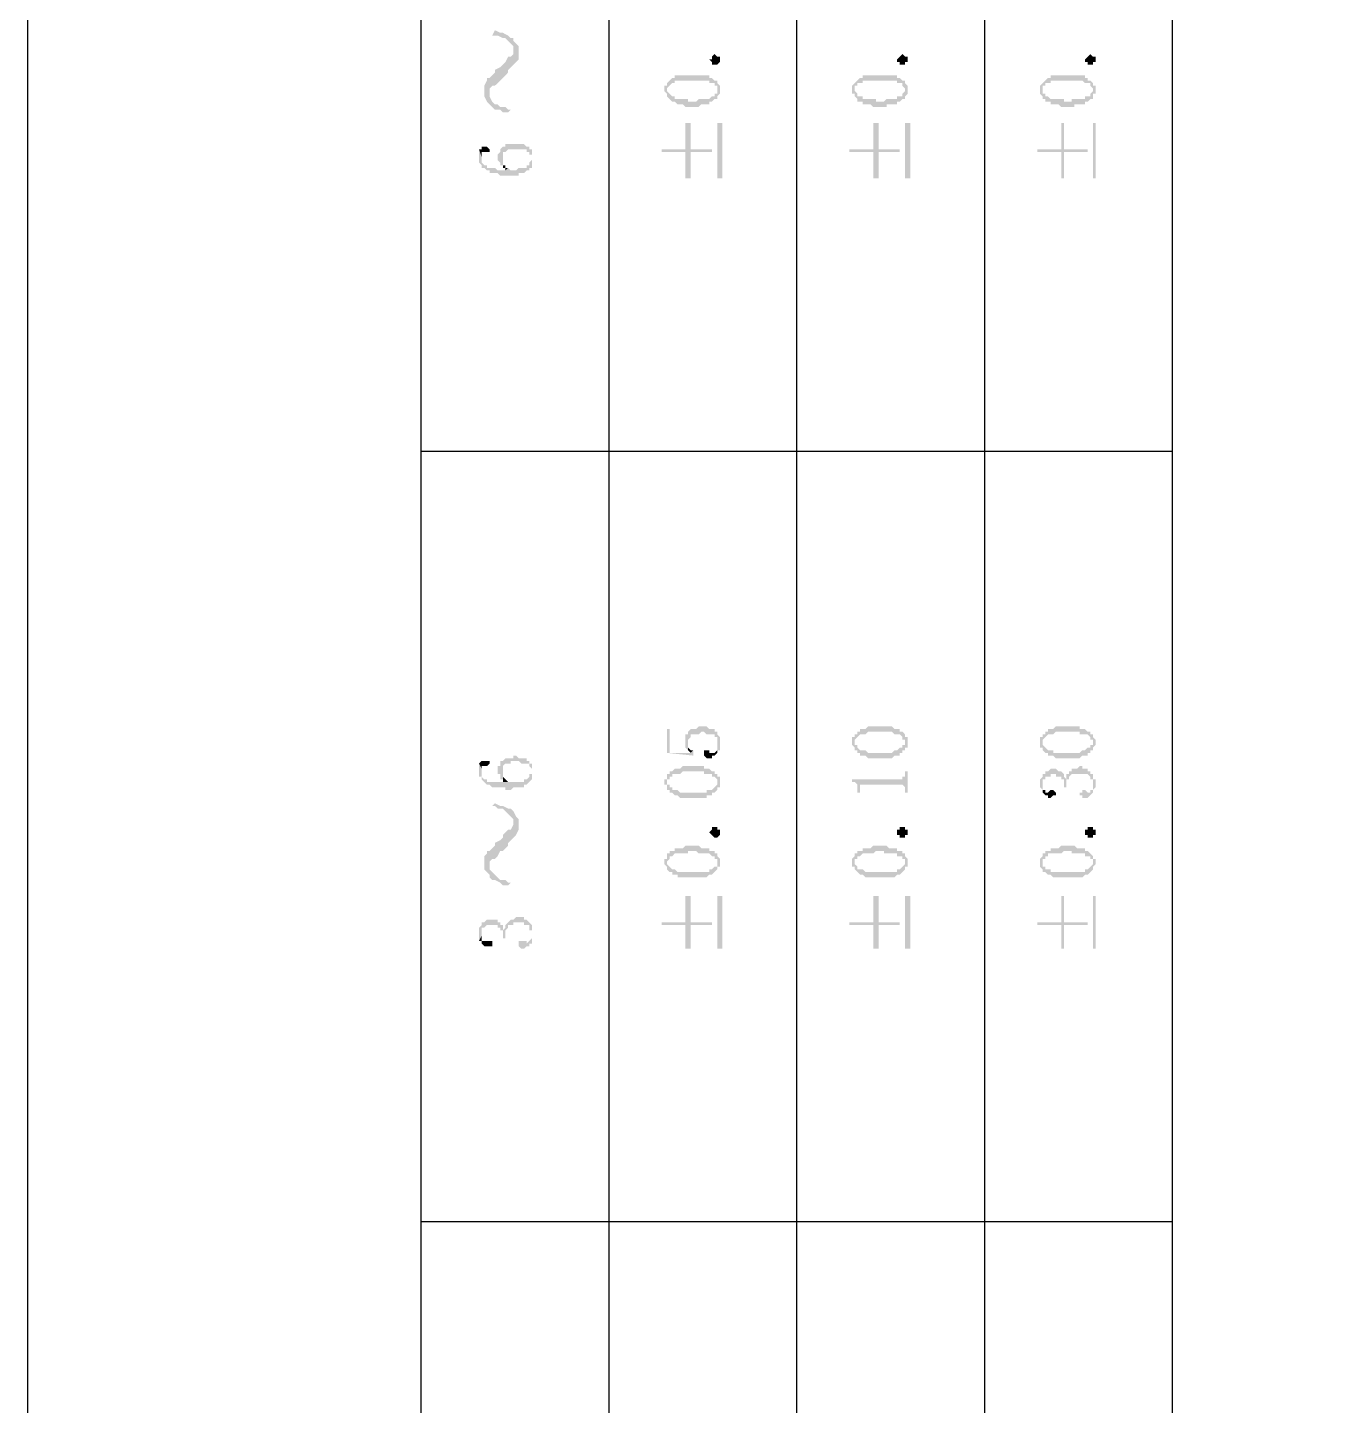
# Model space of a CAD drawing. Header units: inches. Extents: x 3613 to 8393, y -2205 to -794.
# Drawn here: x 5755.97 to 5778.4, y -1475.74 to -1452.25 of the extents above; entities that cross this region are included whole.
import ezdxf

# ---------------------------------------------------------------- set-up
doc = ezdxf.new("R2010")
doc.units = ezdxf.units.IN
doc.header["$MEASUREMENT"] = 0

msp = doc.modelspace()

# ---------------------------------------------------------------- hatches: boundary and pattern name
at = {"transparency": 33554559}
for points in [[(5763.898, -1452.386), (5763.989, -1452.386), (5764.079, -1452.431), (5764.124, -1452.431), (5764.169, -1452.476), (5764.169, -1452.476), (5764.214, -1452.521), (5764.259, -1452.566), (5764.259, -1452.882), (5764.259, -1452.882), (5764.304, -1452.837), (5764.35, -1452.792), (5764.35, -1452.566), (5764.304, -1452.521), (5764.259, -1452.476), (5764.259, -1452.431), (5764.214, -1452.431), (5764.169, -1452.386), (5764.079, -1452.34), (5764.034, -1452.34), (5763.943, -1452.295)], [(5763.763, -1453.333), (5763.763, -1453.424), (5763.808, -1453.514), (5763.853, -1453.559), (5763.853, -1453.379), (5763.853, -1453.288), (5763.898, -1453.243), (5763.943, -1453.243), (5763.989, -1453.198), (5764.034, -1453.153), (5764.079, -1453.108), (5764.124, -1453.063), (5764.169, -1453.017), (5764.169, -1452.972), (5764.214, -1452.927), (5764.259, -1452.882), (5764.259, -1452.656), (5764.259, -1452.702), (5764.214, -1452.747), (5764.169, -1452.747), (5764.124, -1452.837), (5764.079, -1452.882), (5764.079, -1452.882), (5764.034, -1452.927), (5763.943, -1452.972), (5763.943, -1453.017), (5763.898, -1453.063), (5763.853, -1453.108), (5763.808, -1453.108), (5763.808, -1453.153), (5763.763, -1453.243), (5763.763, -1453.288)], [(5767.78, -1452.792), (5767.78, -1452.837), (5767.78, -1452.837), (5767.735, -1452.882), (5767.644, -1452.882), (5767.644, -1452.837), (5767.644, -1452.837), (5767.599, -1452.792), (5767.644, -1452.792), (5767.644, -1452.747), (5767.644, -1452.747), (5767.689, -1452.702), (5767.689, -1452.702), (5767.735, -1452.747), (5767.78, -1452.747), (5767.78, -1452.792)], [(5770.984, -1452.792), (5770.984, -1452.837), (5770.939, -1452.837), (5770.939, -1452.882), (5770.849, -1452.882), (5770.849, -1452.837), (5770.804, -1452.837), (5770.804, -1452.792), (5770.804, -1452.792), (5770.849, -1452.747), (5770.849, -1452.747), (5770.894, -1452.702), (5770.894, -1452.702), (5770.939, -1452.747), (5770.984, -1452.747), (5770.984, -1452.792)], [(5774.188, -1452.792), (5774.188, -1452.837), (5774.143, -1452.837), (5774.143, -1452.882), (5774.053, -1452.882), (5774.053, -1452.837), (5774.008, -1452.837), (5774.008, -1452.792), (5774.008, -1452.792), (5774.053, -1452.747), (5774.053, -1452.747), (5774.098, -1452.702), (5774.098, -1452.702), (5774.143, -1452.747), (5774.188, -1452.747), (5774.188, -1452.792)], [(5766.832, -1453.333), (5766.832, -1453.333), (5766.877, -1453.379), (5766.877, -1453.424), (5766.877, -1453.288), (5766.877, -1453.288), (5766.922, -1453.243), (5766.922, -1453.243), (5766.967, -1453.198), (5767.012, -1453.198), (5767.012, -1453.153), (5767.599, -1453.153), (5767.599, -1453.198), (5767.689, -1453.198), (5767.689, -1453.243), (5767.735, -1453.243), (5767.735, -1453.288), (5767.735, -1453.333), (5767.735, -1453.153), (5767.689, -1453.153), (5767.644, -1453.108), (5767.599, -1453.108), (5767.599, -1453.063), (5767.012, -1453.063), (5767.012, -1453.108), (5766.967, -1453.108), (5766.922, -1453.153), (5766.922, -1453.153), (5766.877, -1453.198), (5766.877, -1453.243), (5766.832, -1453.243), (5766.832, -1453.288)], [(5770.036, -1453.333), (5770.036, -1453.379), (5770.081, -1453.379), (5770.081, -1453.424), (5770.081, -1453.288), (5770.081, -1453.243), (5770.127, -1453.243), (5770.127, -1453.198), (5770.217, -1453.198), (5770.217, -1453.153), (5770.804, -1453.153), (5770.804, -1453.198), (5770.894, -1453.198), (5770.894, -1453.243), (5770.894, -1453.243), (5770.939, -1453.288), (5770.939, -1453.333), (5770.939, -1453.153), (5770.894, -1453.153), (5770.849, -1453.108), (5770.804, -1453.108), (5770.804, -1453.063), (5770.217, -1453.063), (5770.217, -1453.108), (5770.172, -1453.108), (5770.127, -1453.153), (5770.127, -1453.153), (5770.081, -1453.198), (5770.081, -1453.198), (5770.036, -1453.243), (5770.036, -1453.288)], [(5773.241, -1453.333), (5773.241, -1453.379), (5773.241, -1453.379), (5773.286, -1453.424), (5773.286, -1453.288), (5773.286, -1453.243), (5773.331, -1453.243), (5773.331, -1453.198), (5773.421, -1453.198), (5773.421, -1453.153), (5773.963, -1453.153), (5774.008, -1453.198), (5774.098, -1453.198), (5774.098, -1453.243), (5774.098, -1453.243), (5774.143, -1453.288), (5774.143, -1453.333), (5774.143, -1453.198), (5774.098, -1453.153), (5774.053, -1453.153), (5774.053, -1453.108), (5774.008, -1453.108), (5774.008, -1453.063), (5773.421, -1453.063), (5773.421, -1453.108), (5773.376, -1453.108), (5773.331, -1453.153), (5773.331, -1453.153), (5773.286, -1453.198), (5773.286, -1453.198), (5773.241, -1453.243), (5773.241, -1453.288)], [(5766.877, -1453.424), (5766.922, -1453.469), (5766.922, -1453.469), (5766.967, -1453.514), (5767.012, -1453.514), (5767.058, -1453.559), (5767.148, -1453.559), (5767.193, -1453.604), (5767.419, -1453.604), (5767.464, -1453.559), (5767.599, -1453.559), (5767.599, -1453.514), (5767.644, -1453.514), (5767.689, -1453.469), (5767.735, -1453.469), (5767.735, -1453.424), (5767.735, -1453.424), (5767.78, -1453.379), (5767.78, -1453.333), (5767.78, -1453.288), (5767.78, -1453.243), (5767.78, -1453.243), (5767.735, -1453.198), (5767.735, -1453.333), (5767.735, -1453.379), (5767.689, -1453.379), (5767.689, -1453.424), (5767.644, -1453.424), (5767.599, -1453.469), (5767.419, -1453.469), (5767.373, -1453.514), (5767.238, -1453.514), (5767.238, -1453.469), (5767.012, -1453.469), (5767.012, -1453.424), (5766.967, -1453.424), (5766.922, -1453.379), (5766.922, -1453.379), (5766.877, -1453.333), (5766.877, -1453.333)], [(5770.081, -1453.424), (5770.127, -1453.469), (5770.127, -1453.514), (5770.217, -1453.514), (5770.217, -1453.559), (5770.352, -1453.559), (5770.397, -1453.604), (5770.623, -1453.604), (5770.623, -1453.559), (5770.804, -1453.559), (5770.804, -1453.514), (5770.849, -1453.514), (5770.894, -1453.469), (5770.939, -1453.469), (5770.939, -1453.424), (5770.939, -1453.424), (5770.984, -1453.379), (5770.984, -1453.333), (5770.984, -1453.288), (5770.984, -1453.243), (5770.984, -1453.243), (5770.939, -1453.198), (5770.939, -1453.333), (5770.939, -1453.333), (5770.894, -1453.379), (5770.894, -1453.424), (5770.804, -1453.424), (5770.804, -1453.469), (5770.623, -1453.469), (5770.578, -1453.514), (5770.442, -1453.514), (5770.442, -1453.469), (5770.217, -1453.469), (5770.217, -1453.424), (5770.127, -1453.424), (5770.127, -1453.379), (5770.127, -1453.379), (5770.081, -1453.333), (5770.081, -1453.333)], [(5773.286, -1453.424), (5773.286, -1453.469), (5773.331, -1453.469), (5773.331, -1453.514), (5773.421, -1453.514), (5773.421, -1453.559), (5773.557, -1453.559), (5773.602, -1453.604), (5773.827, -1453.604), (5773.827, -1453.559), (5774.008, -1453.559), (5774.008, -1453.514), (5774.053, -1453.514), (5774.098, -1453.469), (5774.143, -1453.469), (5774.143, -1453.424), (5774.143, -1453.379), (5774.188, -1453.379), (5774.188, -1453.333), (5774.188, -1453.288), (5774.188, -1453.243), (5774.143, -1453.243), (5774.143, -1453.198), (5774.143, -1453.333), (5774.143, -1453.333), (5774.098, -1453.379), (5774.098, -1453.424), (5774.008, -1453.424), (5774.008, -1453.469), (5773.782, -1453.469), (5773.782, -1453.514), (5773.647, -1453.514), (5773.647, -1453.469), (5773.421, -1453.469), (5773.376, -1453.424), (5773.331, -1453.424), (5773.331, -1453.379), (5773.286, -1453.379), (5773.286, -1453.333), (5773.286, -1453.333)], [(5763.853, -1453.559), (5763.853, -1453.559), (5763.898, -1453.604), (5763.943, -1453.649), (5764.034, -1453.649), (5764.079, -1453.694), (5764.169, -1453.694), (5764.214, -1453.649), (5764.169, -1453.649), (5764.124, -1453.604), (5764.034, -1453.604), (5763.989, -1453.559), (5763.943, -1453.559), (5763.898, -1453.514), (5763.853, -1453.424), (5763.853, -1453.379)], [(5766.787, -1454.326), (5766.787, -1454.371), (5767.193, -1454.371), (5767.193, -1454.823), (5767.283, -1454.823), (5767.283, -1454.371), (5767.644, -1454.371), (5767.644, -1454.326), (5767.283, -1454.326), (5767.283, -1453.875), (5767.193, -1453.875), (5767.193, -1454.326)], [(5767.825, -1454.823), (5767.825, -1453.875), (5767.735, -1453.875), (5767.735, -1454.823)], [(5769.991, -1454.326), (5769.991, -1454.371), (5770.397, -1454.371), (5770.397, -1454.823), (5770.488, -1454.823), (5770.488, -1454.371), (5770.849, -1454.371), (5770.849, -1454.326), (5770.488, -1454.326), (5770.488, -1453.875), (5770.397, -1453.875), (5770.397, -1454.326)], [(5771.029, -1454.823), (5771.029, -1453.875), (5770.939, -1453.875), (5770.939, -1454.823)], [(5773.196, -1454.326), (5773.196, -1454.371), (5773.602, -1454.371), (5773.602, -1454.823), (5773.647, -1454.823), (5773.647, -1454.371), (5774.053, -1454.371), (5774.053, -1454.326), (5773.647, -1454.326), (5773.647, -1453.875), (5773.602, -1453.875), (5773.602, -1454.326)], [(5774.188, -1454.823), (5774.188, -1453.875), (5774.143, -1453.875), (5774.143, -1454.823)], [(5763.673, -1454.326), (5763.718, -1454.462), (5763.718, -1454.417), (5763.718, -1454.371), (5763.853, -1454.371), (5763.853, -1454.326), (5763.853, -1454.326), (5763.808, -1454.281), (5763.718, -1454.281), (5763.718, -1454.326)], [(5763.989, -1454.462), (5763.989, -1454.507), (5764.034, -1454.552), (5764.034, -1454.597), (5764.079, -1454.597), (5764.079, -1454.462), (5764.079, -1454.417), (5764.079, -1454.371), (5764.124, -1454.371), (5764.169, -1454.326), (5764.485, -1454.326), (5764.485, -1454.371), (5764.53, -1454.371), (5764.53, -1454.417), (5764.575, -1454.417), (5764.575, -1454.462), (5764.575, -1454.597), (5764.575, -1454.552), (5764.575, -1454.462), (5764.575, -1454.371), (5764.575, -1454.326), (5764.53, -1454.326), (5764.53, -1454.281), (5764.485, -1454.281), (5764.44, -1454.236), (5764.124, -1454.236), (5764.124, -1454.281), (5764.079, -1454.281), (5764.034, -1454.326), (5764.034, -1454.371), (5764.034, -1454.371), (5763.989, -1454.417), (5763.989, -1454.417)], [(5763.673, -1454.417), (5763.673, -1454.507), (5763.673, -1454.552), (5763.673, -1454.552), (5763.718, -1454.597), (5763.718, -1454.642), (5763.763, -1454.642), (5763.808, -1454.687), (5763.853, -1454.687), (5763.853, -1454.732), (5763.989, -1454.732), (5764.034, -1454.778), (5764.35, -1454.778), (5764.35, -1454.732), (5764.44, -1454.732), (5764.485, -1454.687), (5764.53, -1454.687), (5764.53, -1454.642), (5764.575, -1454.642), (5764.575, -1454.462), (5764.575, -1454.507), (5764.575, -1454.507), (5764.53, -1454.552), (5764.53, -1454.597), (5764.485, -1454.597), (5764.485, -1454.642), (5764.35, -1454.642), (5764.304, -1454.687), (5764.214, -1454.687), (5764.169, -1454.642), (5764.169, -1454.642), (5764.124, -1454.687), (5763.989, -1454.687), (5763.943, -1454.642), (5763.808, -1454.642), (5763.808, -1454.597), (5763.763, -1454.597), (5763.718, -1454.552), (5763.718, -1454.507), (5763.718, -1454.462), (5763.718, -1454.462), (5763.673, -1454.326), (5763.673, -1454.371)], [(5764.079, -1454.597), (5764.079, -1454.642), (5764.124, -1454.642), (5764.124, -1454.687), (5764.169, -1454.642), (5764.124, -1454.642), (5764.124, -1454.597), (5764.079, -1454.597), (5764.079, -1454.552), (5764.079, -1454.507), (5764.079, -1454.462)], [(5766.877, -1464.21), (5766.877, -1464.616), (5767.328, -1464.662), (5767.328, -1464.616), (5767.328, -1464.571), (5767.283, -1464.616), (5766.922, -1464.616), (5766.922, -1464.21)], [(5767.193, -1464.391), (5767.193, -1464.481), (5767.193, -1464.526), (5767.193, -1464.526), (5767.238, -1464.571), (5767.238, -1464.436), (5767.238, -1464.391), (5767.238, -1464.391), (5767.283, -1464.346), (5767.283, -1464.301), (5767.419, -1464.301), (5767.464, -1464.255), (5767.509, -1464.255), (5767.554, -1464.301), (5767.689, -1464.301), (5767.689, -1464.346), (5767.735, -1464.346), (5767.735, -1464.391), (5767.735, -1464.436), (5767.735, -1464.571), (5767.78, -1464.571), (5767.78, -1464.526), (5767.78, -1464.436), (5767.78, -1464.391), (5767.78, -1464.346), (5767.735, -1464.301), (5767.735, -1464.255), (5767.689, -1464.255), (5767.689, -1464.21), (5767.599, -1464.21), (5767.554, -1464.165), (5767.419, -1464.165), (5767.373, -1464.21), (5767.283, -1464.21), (5767.238, -1464.255), (5767.238, -1464.301), (5767.193, -1464.301), (5767.193, -1464.346)], [(5770.036, -1464.436), (5770.036, -1464.481), (5770.036, -1464.481), (5770.081, -1464.526), (5770.081, -1464.571), (5770.081, -1464.436), (5770.081, -1464.391), (5770.081, -1464.391), (5770.127, -1464.346), (5770.127, -1464.346), (5770.172, -1464.301), (5770.262, -1464.301), (5770.307, -1464.255), (5770.713, -1464.255), (5770.758, -1464.301), (5770.849, -1464.301), (5770.894, -1464.346), (5770.894, -1464.391), (5770.939, -1464.391), (5770.939, -1464.436), (5770.939, -1464.301), (5770.939, -1464.301), (5770.894, -1464.255), (5770.849, -1464.255), (5770.849, -1464.21), (5770.758, -1464.21), (5770.713, -1464.165), (5770.307, -1464.165), (5770.262, -1464.21), (5770.172, -1464.21), (5770.172, -1464.255), (5770.127, -1464.255), (5770.127, -1464.301), (5770.081, -1464.301), (5770.081, -1464.346), (5770.036, -1464.346), (5770.036, -1464.391), (5770.036, -1464.391)], [(5770.081, -1464.571), (5770.127, -1464.571), (5770.127, -1464.616), (5770.172, -1464.616), (5770.172, -1464.662), (5770.262, -1464.662), (5770.307, -1464.707), (5770.713, -1464.707), (5770.758, -1464.662), (5770.849, -1464.662), (5770.849, -1464.616), (5770.894, -1464.616), (5770.894, -1464.571), (5770.939, -1464.571), (5770.939, -1464.526), (5770.984, -1464.526), (5770.984, -1464.481), (5770.984, -1464.436), (5770.984, -1464.391), (5770.984, -1464.346), (5770.939, -1464.346), (5770.939, -1464.301), (5770.939, -1464.436), (5770.939, -1464.481), (5770.894, -1464.481), (5770.894, -1464.526), (5770.849, -1464.526), (5770.804, -1464.571), (5770.758, -1464.571), (5770.713, -1464.616), (5770.307, -1464.616), (5770.262, -1464.571), (5770.172, -1464.571), (5770.127, -1464.526), (5770.127, -1464.481), (5770.081, -1464.481), (5770.081, -1464.436), (5770.081, -1464.436)], [(5773.241, -1464.436), (5773.241, -1464.481), (5773.241, -1464.526), (5773.286, -1464.526), (5773.286, -1464.571), (5773.286, -1464.436), (5773.286, -1464.391), (5773.286, -1464.391), (5773.331, -1464.346), (5773.331, -1464.346), (5773.376, -1464.301), (5773.466, -1464.301), (5773.511, -1464.255), (5773.918, -1464.255), (5773.918, -1464.301), (5774.053, -1464.301), (5774.098, -1464.346), (5774.098, -1464.391), (5774.143, -1464.391), (5774.143, -1464.436), (5774.143, -1464.301), (5774.098, -1464.301), (5774.098, -1464.255), (5774.053, -1464.255), (5774.008, -1464.21), (5773.918, -1464.21), (5773.918, -1464.165), (5773.511, -1464.165), (5773.466, -1464.21), (5773.376, -1464.21), (5773.376, -1464.255), (5773.331, -1464.255), (5773.331, -1464.301), (5773.286, -1464.301), (5773.286, -1464.346), (5773.241, -1464.346), (5773.241, -1464.391), (5773.241, -1464.391)], [(5773.286, -1464.571), (5773.286, -1464.571), (5773.331, -1464.616), (5773.376, -1464.616), (5773.376, -1464.662), (5773.466, -1464.662), (5773.511, -1464.707), (5773.918, -1464.707), (5773.963, -1464.662), (5774.053, -1464.662), (5774.053, -1464.616), (5774.098, -1464.616), (5774.098, -1464.571), (5774.143, -1464.571), (5774.143, -1464.526), (5774.143, -1464.526), (5774.188, -1464.481), (5774.188, -1464.436), (5774.188, -1464.391), (5774.188, -1464.391), (5774.143, -1464.346), (5774.143, -1464.301), (5774.143, -1464.436), (5774.143, -1464.481), (5774.098, -1464.481), (5774.098, -1464.526), (5774.053, -1464.526), (5774.008, -1464.571), (5773.963, -1464.571), (5773.918, -1464.616), (5773.466, -1464.616), (5773.466, -1464.571), (5773.376, -1464.571), (5773.331, -1464.526), (5773.331, -1464.526), (5773.286, -1464.481), (5773.286, -1464.436), (5773.286, -1464.436)], [(5767.238, -1464.571), (5767.238, -1464.571), (5767.283, -1464.616), (5767.283, -1464.616), (5767.328, -1464.571), (5767.283, -1464.571), (5767.238, -1464.526), (5767.238, -1464.481), (5767.238, -1464.436)], [(5767.509, -1464.616), (5767.509, -1464.662), (5767.509, -1464.662), (5767.554, -1464.707), (5767.644, -1464.707), (5767.644, -1464.662), (5767.689, -1464.662), (5767.735, -1464.616), (5767.735, -1464.436), (5767.735, -1464.526), (5767.735, -1464.571), (5767.735, -1464.571), (5767.689, -1464.616), (5767.599, -1464.616), (5767.599, -1464.571), (5767.509, -1464.571)], [(5763.673, -1464.797), (5763.718, -1464.887), (5763.718, -1464.842), (5763.808, -1464.842), (5763.853, -1464.797), (5763.853, -1464.752), (5763.718, -1464.752)], [(5763.673, -1464.887), (5763.673, -1464.932), (5763.673, -1464.977), (5763.673, -1465.023), (5763.718, -1465.023), (5763.718, -1465.068), (5763.718, -1465.068), (5763.763, -1465.113), (5763.763, -1465.113), (5763.808, -1465.158), (5763.853, -1465.158), (5763.898, -1465.203), (5764.124, -1465.203), (5764.124, -1465.248), (5764.214, -1465.248), (5764.259, -1465.203), (5764.44, -1465.203), (5764.44, -1465.158), (5764.485, -1465.158), (5764.53, -1465.113), (5764.53, -1465.113), (5764.575, -1465.068), (5764.575, -1464.932), (5764.575, -1464.977), (5764.53, -1464.977), (5764.53, -1465.023), (5764.53, -1465.023), (5764.485, -1465.068), (5764.44, -1465.068), (5764.44, -1465.113), (5763.808, -1465.113), (5763.808, -1465.068), (5763.763, -1465.068), (5763.718, -1465.023), (5763.718, -1464.977), (5763.718, -1464.887), (5763.673, -1464.797)], [(5763.989, -1464.932), (5763.989, -1464.977), (5764.034, -1464.977), (5764.034, -1465.023), (5764.034, -1465.068), (5764.079, -1465.068), (5764.079, -1464.887), (5764.079, -1464.842), (5764.079, -1464.842), (5764.124, -1464.797), (5764.214, -1464.797), (5764.214, -1464.752), (5764.35, -1464.752), (5764.395, -1464.797), (5764.53, -1464.797), (5764.53, -1464.842), (5764.53, -1464.842), (5764.575, -1464.887), (5764.575, -1465.068), (5764.575, -1465.023), (5764.575, -1464.977), (5764.575, -1464.932), (5764.575, -1464.887), (5764.575, -1464.842), (5764.575, -1464.797), (5764.53, -1464.797), (5764.53, -1464.752), (5764.485, -1464.752), (5764.485, -1464.707), (5764.35, -1464.707), (5764.304, -1464.662), (5764.259, -1464.662), (5764.259, -1464.707), (5764.124, -1464.707), (5764.079, -1464.752), (5764.034, -1464.752), (5764.034, -1464.797), (5764.034, -1464.842), (5763.989, -1464.842), (5763.989, -1464.887)], [(5766.832, -1465.113), (5766.832, -1465.158), (5766.877, -1465.158), (5766.877, -1465.203), (5766.877, -1465.248), (5766.877, -1465.113), (5766.877, -1465.068), (5766.922, -1465.068), (5766.922, -1465.023), (5766.967, -1465.023), (5766.967, -1464.977), (5767.103, -1464.977), (5767.148, -1464.932), (5767.509, -1464.932), (5767.509, -1464.977), (5767.644, -1464.977), (5767.644, -1465.023), (5767.689, -1465.023), (5767.735, -1465.068), (5767.735, -1465.113), (5767.735, -1464.977), (5767.689, -1464.977), (5767.689, -1464.932), (5767.644, -1464.932), (5767.599, -1464.887), (5767.509, -1464.887), (5767.509, -1464.842), (5767.148, -1464.842), (5767.103, -1464.887), (5767.012, -1464.887), (5766.967, -1464.932), (5766.922, -1464.932), (5766.922, -1464.977), (5766.877, -1464.977), (5766.877, -1465.023), (5766.877, -1465.068), (5766.832, -1465.068)], [(5773.241, -1465.113), (5773.241, -1465.158), (5773.241, -1465.203), (5773.241, -1465.203), (5773.286, -1465.248), (5773.286, -1465.158), (5773.286, -1465.113), (5773.286, -1465.068), (5773.331, -1465.068), (5773.331, -1465.023), (5773.421, -1465.023), (5773.421, -1464.977), (5773.511, -1464.977), (5773.511, -1465.023), (5773.602, -1465.023), (5773.602, -1465.068), (5773.647, -1465.068), (5773.647, -1465.158), (5773.647, -1465.203), (5773.692, -1465.203), (5773.692, -1465.158), (5773.692, -1465.068), (5773.737, -1465.068), (5773.737, -1465.023), (5773.737, -1465.023), (5773.782, -1464.977), (5774.053, -1464.977), (5774.098, -1465.023), (5774.098, -1465.068), (5774.143, -1465.068), (5774.143, -1465.113), (5774.143, -1465.158), (5774.143, -1464.977), (5774.098, -1464.977), (5774.098, -1464.932), (5774.053, -1464.932), (5774.053, -1464.887), (5773.963, -1464.887), (5773.963, -1464.842), (5773.918, -1464.842), (5773.873, -1464.887), (5773.782, -1464.887), (5773.782, -1464.932), (5773.737, -1464.932), (5773.737, -1464.977), (5773.692, -1464.977), (5773.692, -1465.023), (5773.692, -1465.068), (5773.647, -1465.023), (5773.647, -1464.977), (5773.647, -1464.977), (5773.602, -1464.932), (5773.557, -1464.932), (5773.511, -1464.887), (5773.421, -1464.887), (5773.376, -1464.932), (5773.331, -1464.932), (5773.331, -1464.977), (5773.286, -1464.977), (5773.286, -1465.023), (5773.286, -1465.023), (5773.241, -1465.068)], [(5764.079, -1465.068), (5764.079, -1465.113), (5764.169, -1465.113), (5764.124, -1465.068), (5764.124, -1465.068), (5764.079, -1465.023), (5764.079, -1464.932), (5764.079, -1464.932)], [(5766.877, -1465.248), (5766.922, -1465.248), (5766.922, -1465.293), (5766.967, -1465.293), (5767.012, -1465.339), (5767.058, -1465.339), (5767.103, -1465.384), (5767.554, -1465.384), (5767.554, -1465.339), (5767.644, -1465.339), (5767.644, -1465.293), (5767.689, -1465.293), (5767.735, -1465.248), (5767.735, -1465.203), (5767.78, -1465.203), (5767.78, -1465.158), (5767.78, -1465.113), (5767.78, -1465.068), (5767.78, -1465.023), (5767.735, -1465.023), (5767.735, -1464.977), (5767.735, -1465.158), (5767.735, -1465.158), (5767.689, -1465.203), (5767.689, -1465.203), (5767.644, -1465.248), (5767.554, -1465.248), (5767.554, -1465.293), (5767.103, -1465.293), (5767.058, -1465.248), (5766.967, -1465.248), (5766.967, -1465.203), (5766.922, -1465.203), (5766.922, -1465.158), (5766.877, -1465.158), (5766.877, -1465.113)], [(5770.036, -1465.068), (5770.036, -1465.113), (5770.081, -1465.113), (5770.127, -1465.158), (5770.127, -1465.248), (5770.127, -1465.293), (5770.172, -1465.293), (5770.172, -1465.203), (5770.172, -1465.158), (5770.894, -1465.158), (5770.939, -1465.203), (5770.939, -1465.293), (5770.984, -1465.293), (5770.984, -1464.932), (5770.939, -1464.932), (5770.939, -1464.977), (5770.939, -1465.023), (5770.894, -1465.023), (5770.894, -1465.068), (5770.849, -1465.068)], [(5773.918, -1465.339), (5773.963, -1465.339), (5773.963, -1465.384), (5774.053, -1465.384), (5774.098, -1465.339), (5774.098, -1465.339), (5774.143, -1465.293), (5774.143, -1465.248), (5774.143, -1465.248), (5774.188, -1465.203), (5774.188, -1465.158), (5774.188, -1465.113), (5774.188, -1465.068), (5774.143, -1465.068), (5774.143, -1464.977), (5774.143, -1465.158), (5774.143, -1465.203), (5774.143, -1465.248), (5774.098, -1465.248), (5774.098, -1465.293), (5774.053, -1465.293), (5774.008, -1465.248), (5773.963, -1465.248), (5773.963, -1465.293), (5773.918, -1465.293)], [(5773.286, -1465.248), (5773.286, -1465.293), (5773.286, -1465.293), (5773.331, -1465.339), (5773.376, -1465.339), (5773.376, -1465.384), (5773.421, -1465.384), (5773.466, -1465.339), (5773.511, -1465.339), (5773.511, -1465.293), (5773.511, -1465.293), (5773.466, -1465.248), (5773.421, -1465.248), (5773.376, -1465.293), (5773.331, -1465.293), (5773.331, -1465.248), (5773.286, -1465.248), (5773.286, -1465.158), (5773.286, -1465.158)], [(5763.898, -1465.519), (5763.943, -1465.519), (5763.989, -1465.564), (5764.079, -1465.564), (5764.124, -1465.609), (5764.169, -1465.654), (5764.169, -1465.654), (5764.214, -1465.7), (5764.259, -1465.745), (5764.259, -1466.061), (5764.259, -1466.061), (5764.304, -1466.016), (5764.35, -1465.925), (5764.35, -1465.745), (5764.304, -1465.7), (5764.259, -1465.609), (5764.259, -1465.609), (5764.214, -1465.564), (5764.169, -1465.564), (5764.079, -1465.519), (5764.034, -1465.519), (5763.943, -1465.474)], [(5763.763, -1466.512), (5763.763, -1466.602), (5763.808, -1466.647), (5763.853, -1466.693), (5763.853, -1466.467), (5763.898, -1466.422), (5763.943, -1466.422), (5763.989, -1466.377), (5764.034, -1466.286), (5764.079, -1466.286), (5764.124, -1466.241), (5764.169, -1466.196), (5764.169, -1466.151), (5764.214, -1466.106), (5764.259, -1466.061), (5764.259, -1465.79), (5764.259, -1465.835), (5764.214, -1465.925), (5764.169, -1465.925), (5764.124, -1465.97), (5764.079, -1466.016), (5764.079, -1466.061), (5764.034, -1466.106), (5763.943, -1466.151), (5763.943, -1466.196), (5763.898, -1466.241), (5763.853, -1466.286), (5763.808, -1466.286), (5763.808, -1466.331), (5763.763, -1466.377), (5763.763, -1466.467)], [(5767.78, -1465.97), (5767.78, -1466.016), (5767.78, -1466.016), (5767.735, -1466.061), (5767.689, -1466.061), (5767.644, -1466.016), (5767.644, -1466.016), (5767.599, -1465.97), (5767.599, -1465.97), (5767.644, -1465.925), (5767.644, -1465.88), (5767.735, -1465.88), (5767.735, -1465.925), (5767.78, -1465.925), (5767.78, -1465.97)], [(5770.984, -1465.97), (5770.984, -1466.016), (5770.939, -1466.016), (5770.939, -1466.061), (5770.849, -1466.061), (5770.849, -1466.016), (5770.804, -1466.016), (5770.804, -1465.97), (5770.804, -1465.925), (5770.849, -1465.925), (5770.849, -1465.88), (5770.939, -1465.88), (5770.939, -1465.925), (5770.984, -1465.925), (5770.984, -1465.97)], [(5774.188, -1465.97), (5774.188, -1466.016), (5774.143, -1466.016), (5774.143, -1466.061), (5774.053, -1466.061), (5774.053, -1466.016), (5774.008, -1466.016), (5774.008, -1465.97), (5774.008, -1465.925), (5774.053, -1465.925), (5774.053, -1465.88), (5774.143, -1465.88), (5774.143, -1465.925), (5774.188, -1465.925), (5774.188, -1465.97)], [(5766.832, -1466.467), (5766.832, -1466.512), (5766.832, -1466.512), (5766.877, -1466.557), (5766.877, -1466.602), (5766.877, -1466.467), (5766.877, -1466.467), (5766.922, -1466.422), (5766.922, -1466.377), (5766.967, -1466.377), (5767.012, -1466.331), (5767.238, -1466.331), (5767.238, -1466.286), (5767.373, -1466.286), (5767.419, -1466.331), (5767.599, -1466.331), (5767.644, -1466.377), (5767.689, -1466.377), (5767.689, -1466.422), (5767.735, -1466.422), (5767.735, -1466.467), (5767.735, -1466.331), (5767.689, -1466.331), (5767.689, -1466.286), (5767.599, -1466.286), (5767.599, -1466.241), (5767.464, -1466.241), (5767.419, -1466.196), (5767.193, -1466.196), (5767.148, -1466.241), (5767.012, -1466.241), (5767.012, -1466.286), (5766.922, -1466.286), (5766.922, -1466.331), (5766.877, -1466.331), (5766.877, -1466.377), (5766.877, -1466.422), (5766.832, -1466.422)], [(5770.036, -1466.467), (5770.036, -1466.512), (5770.036, -1466.557), (5770.081, -1466.557), (5770.081, -1466.602), (5770.081, -1466.467), (5770.081, -1466.422), (5770.127, -1466.422), (5770.127, -1466.377), (5770.172, -1466.377), (5770.217, -1466.331), (5770.397, -1466.331), (5770.442, -1466.286), (5770.578, -1466.286), (5770.578, -1466.331), (5770.804, -1466.331), (5770.804, -1466.377), (5770.894, -1466.377), (5770.894, -1466.422), (5770.939, -1466.422), (5770.939, -1466.467), (5770.939, -1466.331), (5770.894, -1466.331), (5770.894, -1466.286), (5770.804, -1466.286), (5770.804, -1466.241), (5770.668, -1466.241), (5770.623, -1466.196), (5770.397, -1466.196), (5770.352, -1466.241), (5770.217, -1466.241), (5770.217, -1466.286), (5770.127, -1466.286), (5770.127, -1466.331), (5770.081, -1466.331), (5770.081, -1466.377), (5770.081, -1466.377), (5770.036, -1466.422)], [(5773.241, -1466.467), (5773.241, -1466.512), (5773.241, -1466.557), (5773.241, -1466.557), (5773.286, -1466.602), (5773.286, -1466.467), (5773.286, -1466.422), (5773.331, -1466.422), (5773.331, -1466.377), (5773.376, -1466.377), (5773.376, -1466.331), (5773.602, -1466.331), (5773.647, -1466.286), (5773.782, -1466.286), (5773.782, -1466.331), (5774.008, -1466.331), (5774.008, -1466.377), (5774.098, -1466.377), (5774.098, -1466.422), (5774.143, -1466.422), (5774.143, -1466.467), (5774.143, -1466.377), (5774.098, -1466.331), (5774.098, -1466.331), (5774.053, -1466.286), (5774.008, -1466.286), (5774.008, -1466.241), (5773.873, -1466.241), (5773.827, -1466.196), (5773.602, -1466.196), (5773.557, -1466.241), (5773.421, -1466.241), (5773.421, -1466.286), (5773.331, -1466.286), (5773.331, -1466.331), (5773.286, -1466.331), (5773.286, -1466.377), (5773.286, -1466.377), (5773.241, -1466.422)], [(5766.877, -1466.602), (5766.922, -1466.647), (5766.967, -1466.647), (5766.967, -1466.693), (5767.058, -1466.693), (5767.058, -1466.738), (5767.554, -1466.738), (5767.599, -1466.693), (5767.644, -1466.693), (5767.689, -1466.647), (5767.689, -1466.647), (5767.735, -1466.602), (5767.735, -1466.557), (5767.78, -1466.557), (5767.78, -1466.512), (5767.78, -1466.467), (5767.78, -1466.422), (5767.78, -1466.422), (5767.735, -1466.377), (5767.735, -1466.512), (5767.735, -1466.557), (5767.689, -1466.557), (5767.644, -1466.602), (5767.599, -1466.602), (5767.599, -1466.647), (5767.058, -1466.647), (5767.012, -1466.602), (5766.967, -1466.602), (5766.922, -1466.557), (5766.922, -1466.557), (5766.877, -1466.512), (5766.877, -1466.467)], [(5770.081, -1466.602), (5770.127, -1466.647), (5770.127, -1466.647), (5770.172, -1466.693), (5770.217, -1466.693), (5770.262, -1466.738), (5770.758, -1466.738), (5770.804, -1466.693), (5770.849, -1466.693), (5770.894, -1466.647), (5770.894, -1466.647), (5770.939, -1466.602), (5770.939, -1466.557), (5770.984, -1466.557), (5770.984, -1466.512), (5770.984, -1466.467), (5770.984, -1466.422), (5770.984, -1466.422), (5770.939, -1466.377), (5770.939, -1466.512), (5770.939, -1466.512), (5770.894, -1466.557), (5770.894, -1466.557), (5770.849, -1466.602), (5770.804, -1466.602), (5770.804, -1466.647), (5770.262, -1466.647), (5770.217, -1466.602), (5770.127, -1466.602), (5770.127, -1466.557), (5770.127, -1466.557), (5770.081, -1466.512), (5770.081, -1466.467)], [(5773.286, -1466.602), (5773.286, -1466.647), (5773.331, -1466.647), (5773.376, -1466.693), (5773.421, -1466.693), (5773.466, -1466.738), (5773.963, -1466.738), (5774.008, -1466.693), (5774.053, -1466.693), (5774.098, -1466.647), (5774.098, -1466.647), (5774.143, -1466.602), (5774.143, -1466.557), (5774.143, -1466.557), (5774.188, -1466.512), (5774.188, -1466.467), (5774.188, -1466.422), (5774.143, -1466.422), (5774.143, -1466.377), (5774.143, -1466.512), (5774.143, -1466.512), (5774.098, -1466.557), (5774.098, -1466.557), (5774.053, -1466.602), (5774.008, -1466.602), (5774.008, -1466.647), (5773.421, -1466.647), (5773.421, -1466.602), (5773.331, -1466.602), (5773.331, -1466.557), (5773.286, -1466.557), (5773.286, -1466.512), (5773.286, -1466.467)], [(5763.853, -1466.693), (5763.853, -1466.738), (5763.898, -1466.783), (5763.943, -1466.783), (5764.034, -1466.828), (5764.079, -1466.873), (5764.169, -1466.873), (5764.214, -1466.828), (5764.169, -1466.828), (5764.124, -1466.783), (5764.034, -1466.783), (5763.989, -1466.738), (5763.943, -1466.693), (5763.943, -1466.693), (5763.898, -1466.647), (5763.853, -1466.602), (5763.853, -1466.557)], [(5766.787, -1467.505), (5766.787, -1467.55), (5767.193, -1467.55), (5767.193, -1467.956), (5767.283, -1467.956), (5767.283, -1467.55), (5767.644, -1467.55), (5767.644, -1467.505), (5767.283, -1467.505), (5767.283, -1467.054), (5767.193, -1467.054), (5767.193, -1467.505)], [(5767.825, -1467.956), (5767.825, -1467.054), (5767.735, -1467.054), (5767.735, -1467.956)], [(5769.991, -1467.505), (5769.991, -1467.55), (5770.397, -1467.55), (5770.397, -1467.956), (5770.488, -1467.956), (5770.488, -1467.55), (5770.849, -1467.55), (5770.849, -1467.505), (5770.488, -1467.505), (5770.488, -1467.054), (5770.397, -1467.054), (5770.397, -1467.505)], [(5771.029, -1467.956), (5771.029, -1467.054), (5770.939, -1467.054), (5770.939, -1467.956)], [(5773.196, -1467.505), (5773.196, -1467.55), (5773.602, -1467.55), (5773.602, -1467.956), (5773.647, -1467.956), (5773.647, -1467.55), (5774.053, -1467.55), (5774.053, -1467.505), (5773.647, -1467.505), (5773.647, -1467.054), (5773.602, -1467.054), (5773.602, -1467.505)], [(5774.188, -1467.956), (5774.188, -1467.054), (5774.143, -1467.054), (5774.143, -1467.956)], [(5763.673, -1467.685), (5763.673, -1467.776), (5763.673, -1467.821), (5763.718, -1467.731), (5763.718, -1467.685), (5763.718, -1467.64), (5763.718, -1467.595), (5763.763, -1467.595), (5763.808, -1467.55), (5763.989, -1467.55), (5763.989, -1467.595), (5764.034, -1467.595), (5764.034, -1467.64), (5764.079, -1467.64), (5764.079, -1467.685), (5764.079, -1467.776), (5764.124, -1467.776), (5764.124, -1467.685), (5764.124, -1467.64), (5764.124, -1467.64), (5764.169, -1467.595), (5764.169, -1467.55), (5764.259, -1467.55), (5764.259, -1467.505), (5764.44, -1467.505), (5764.44, -1467.55), (5764.53, -1467.55), (5764.53, -1467.595), (5764.53, -1467.64), (5764.575, -1467.64), (5764.575, -1467.731), (5764.575, -1467.55), (5764.575, -1467.55), (5764.53, -1467.505), (5764.53, -1467.505), (5764.485, -1467.46), (5764.44, -1467.46), (5764.44, -1467.415), (5764.304, -1467.415), (5764.259, -1467.46), (5764.214, -1467.46), (5764.169, -1467.505), (5764.169, -1467.505), (5764.124, -1467.55), (5764.124, -1467.595), (5764.079, -1467.64), (5764.079, -1467.595), (5764.079, -1467.55), (5764.034, -1467.55), (5764.034, -1467.505), (5763.989, -1467.505), (5763.989, -1467.46), (5763.808, -1467.46), (5763.763, -1467.505), (5763.718, -1467.505), (5763.718, -1467.55), (5763.718, -1467.55), (5763.673, -1467.595)], [(5764.35, -1467.866), (5764.35, -1467.911), (5764.35, -1467.911), (5764.395, -1467.956), (5764.44, -1467.956), (5764.485, -1467.911), (5764.53, -1467.911), (5764.53, -1467.866), (5764.575, -1467.866), (5764.575, -1467.821), (5764.575, -1467.776), (5764.575, -1467.685), (5764.575, -1467.64), (5764.575, -1467.595), (5764.575, -1467.55), (5764.575, -1467.731), (5764.575, -1467.776), (5764.53, -1467.821), (5764.53, -1467.821), (5764.485, -1467.866), (5764.485, -1467.821), (5764.35, -1467.821)], [(5763.673, -1467.821), (5763.718, -1467.821), (5763.718, -1467.866), (5763.718, -1467.866), (5763.763, -1467.911), (5763.898, -1467.911), (5763.898, -1467.866), (5763.898, -1467.821), (5763.718, -1467.821), (5763.718, -1467.776), (5763.718, -1467.731), (5763.718, -1467.731)]]:
    msp.add_hatch(color=256, dxfattribs=at).paths.add_polyline_path(points)

# ---------------------------------------------------------------- linework, layer by layer
msp.add_line((5762.68, -1234.274), (5762.68, -1521.015))
msp.add_lwpolyline([(6175.973, -1525.274), (6175.973, -1228.274), (5755.973, -1228.274), (5755.973, -1525.274)], close=True)
for points in [[(5775.497, -1234.274), (5775.497, -1521.015)], [(5765.884, -1406.667), (5765.884, -1499.684)], [(5769.088, -1406.667), (5769.088, -1499.684)], [(5772.293, -1406.667), (5772.293, -1499.684)], [(5762.68, -1459.471), (5775.497, -1459.471)], [(5762.68, -1472.605), (5775.497, -1472.605)]]:
    msp.add_lwpolyline(points)

doc.saveas('drawing.dxf')
